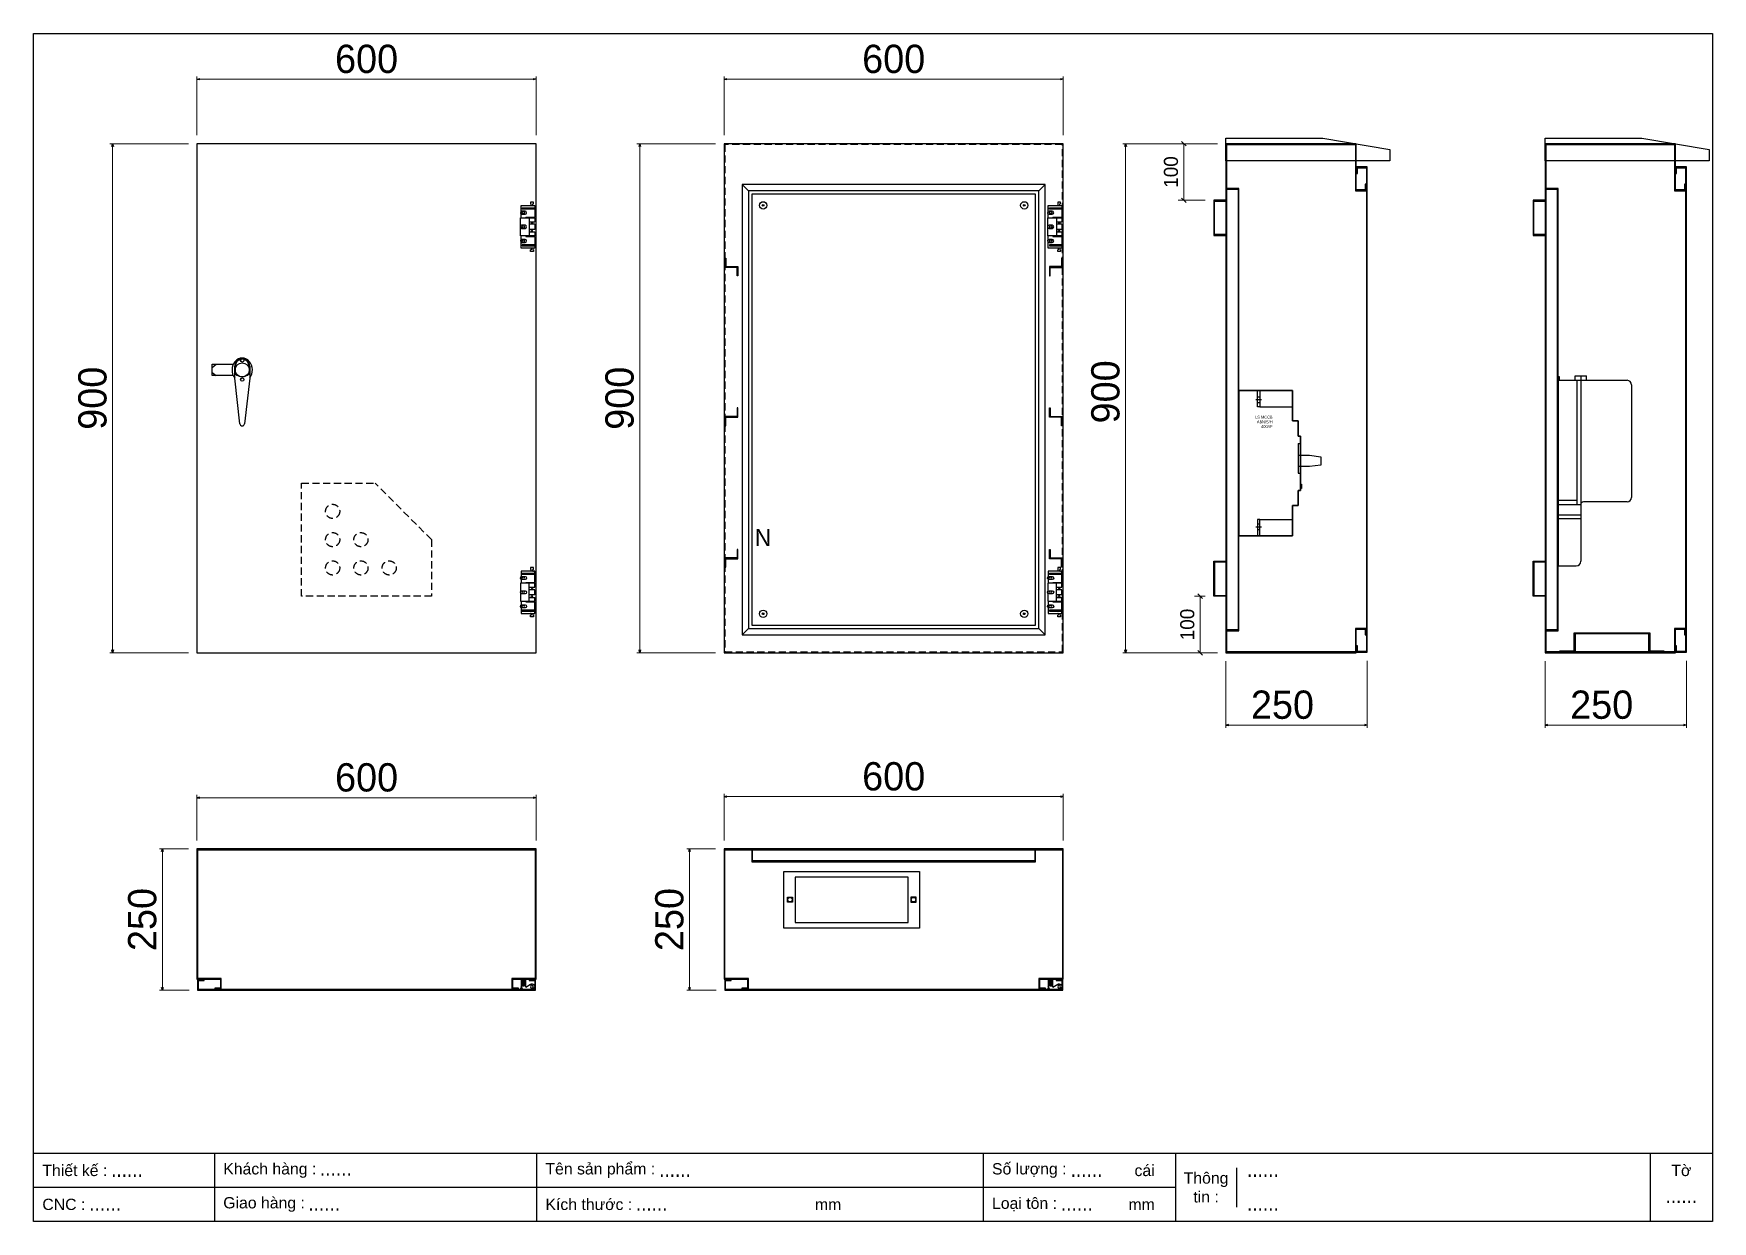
# Model space of a CAD drawing. Header units: millimetres. Extents: x 0 to 2970, y 0 to 2100.
import ezdxf
from ezdxf.enums import TextEntityAlignment as Align

# ---------------------------------------------------------------- set-up
doc = ezdxf.new("R2010")
doc.units = ezdxf.units.MM
doc.linetypes.add('HIDDENX2', pattern=[19.05, 12.7, -6.35])
doc.layers.add('DIM', color=253, linetype='Continuous')
doc.layers.add('FIRE PROTECTION', color=1, linetype='Continuous')
doc.styles.add('Arial', font='arial.ttf')
doc.styles.add('Tahoma (Input Text)', font='tahoma.ttf')
doc.dimstyles.new('CNC', dxfattribs={"dimtxt": 50, "dimasz": 5, "dimexe": 5, "dimexo": 15, "dimgap": 10, "dimtad": 1, "dimdec": 0, "dimtxsty": 'Standard', "dimblk": 'OPEN30', "dimcen": 10, "dimclrd": 5, "dimclre": 5, "dimclrt": 3, "dimazin": 3, "dimtfac": 1, "dimtdec": 0, "dimtmove": 0, "dimatfit": 3, "dimldrblk": 'ARCHTICK', "dimlwd": 9, "dimlwe": 9})
doc.dimstyles.new('Dim-25', dxfattribs={"dimtxt": 25, "dimasz": 8, "dimexe": 10, "dimexo": 15, "dimgap": 10, "dimtad": 1, "dimdec": 0, "dimtxsty": 'Standard', "dimblk": 'OBLIQUE', "dimcen": 10, "dimclrd": 5, "dimclre": 5, "dimclrt": 3, "dimazin": 3, "dimtfac": 1, "dimtdec": 0, "dimtmove": 0, "dimatfit": 3, "dimldrblk": 'OBLIQUE', "dimlwd": 9, "dimlwe": 9})

# ---------------------------------------------------------------- blocks, each defined once
blk = doc.blocks.new('khungtenAsean2')
at = {"color": 7}
for p, q in [((2970, -1980), (0, -1980)), ((320, -1980), (320, -2100)), ((890, -1980), (890, -2100)), ((1680, -1980), (1680, -2100)), ((2020, -1980), (2020, -2100)), ((2860, -1980), (2860, -2100)), ((2128.3, -2005), (2128.3, -2075)), ((2020, -2040), (0, -2040))]:
    blk.add_line(p, q, dxfattribs=at)
blk.add_lwpolyline([(0, 0), (2970, 0), (2970, -2100), (0, -2100)], close=True, dxfattribs=at)
at = {"color": 2, "char_height": 20, "style": 'Arial'}
for s, insert, width, attachment_point in [('  Thiết kế :', (0, -2010), 917.634, 4), ('  Khách hàng :', (320, -2010), 917.634, 4), ('  Tên sản phẩm :', (890, -2010), 917.634, 4), ('  Số lượng :', (1680, -2010), 917.634, 4), ('cái', (1947.6, -2010), 917.634, 4), ('Thông\\Ptin :', (2074.2, -2040), 108.311, 5), ('Tờ', (2915, -2010), 110, 5), ('  CNC :', (0, -2070), 917.634, 4), ('  Giao hàng :', (320, -2070), 917.634, 4), ('  Kích thước :', (890, -2070), 917.634, 4), ('mm', (1382.3, -2070), 917.634, 4), ('  Loại tôn :', (1680, -2070), 917.634, 4), ('mm', (1936.9, -2070), 917.634, 4)]:
    blk.add_mtext(s, dxfattribs=dict(at, insert=insert, width=width, attachment_point=attachment_point))
at = {"color": 1, "style": 'Tahoma (Input Text)', "flags": 8}
for tag, p in [('#01', (137.1, -2021.3)), ('#03', (506.6, -2019.3)), ('#05', (1106.6, -2021.3)), ('#07', (1834.7, -2021.3)), ('#09', (2146.7, -2021.3)), ('#02', (98.5, -2081.3)), ('#04', (486.1, -2081.3)), ('#06', (1065.3, -2081.3)), ('#08', (1817.4, -2081.3)), ('#10', (2146.7, -2081.3))]:
    blk.add_attdef(tag, p, '', height=25, dxfattribs=at)
blk.add_attdef('#11', text='', height=25, dxfattribs=at).set_placement((2915, -2067.3), align=Align.CENTER)
blk = doc.blocks.new('*D1')
at = {"color": 0, "linetype": 'ByBlock', "lineweight": -2}
for p, q in [((289.1, 2019.4), (294.1, 2020.8)), ((884.1, 2020.8), (889.1, 2019.4)), ((294.1, 2018.1), (289.1, 2019.4)), ((289.1, 2019.4), (294.1, 2019.4)), ((889.1, 2019.4), (884.1, 2018.1)), ((889.1, 2019.4), (884.1, 2019.4))]:
    blk.add_line(p, q, dxfattribs=at)
at = {"layer": 'Defpoints', "color": 0, "transparency": 16777216}
for p in [(889.1, 2019.4), (289.1, 1905.3), (889.1, 1905.3)]:
    blk.add_point(p, dxfattribs=at)
at = {"layer": 'DIM', "color": 5, "lineweight": 9, "transparency": 16777216}
for p, q in [((289.1, 1920.3), (289.1, 2024.4)), ((889.1, 1920.3), (889.1, 2024.4)), ((294.1, 2019.4), (884.1, 2019.4))]:
    blk.add_line(p, q, dxfattribs=at)
at = {"layer": 'DIM', "color": 3, "transparency": 16777216, "insert": (589.1, 2055), "char_height": 50, "attachment_point": 5}
blk.add_mtext('600', dxfattribs=at)
blk = doc.blocks.new('_ArchTick')
at = {"color": 0, "const_width": 0.15}
blk.add_lwpolyline([(-0.5, -0.5), (0.5, 0.5)], dxfattribs=at)
blk = doc.blocks.new('_Open30')
at = {"color": 0, "linetype": 'ByBlock', "lineweight": -2}
for p, q in [((-1, 0.27), (0, 0)), ((0, 0), (-1, -0.27)), ((0, 0), (-1, 0))]:
    blk.add_line(p, q, dxfattribs=at)
blk = doc.blocks.new('*D2')
at = {"color": 0, "linetype": 'ByBlock', "lineweight": -2}
for p, q in [((138.6, 1900.3), (139.9, 1905.3)), ((139.9, 1905.3), (141.3, 1900.3)), ((139.9, 1905.3), (139.9, 1900.3)), ((139.9, 1005.3), (138.6, 1010.3)), ((141.3, 1010.3), (139.9, 1005.3)), ((139.9, 1005.3), (139.9, 1010.3))]:
    blk.add_line(p, q, dxfattribs=at)
at = {"layer": 'Defpoints', "color": 0, "transparency": 16777216}
for p in [(289.1, 1905.3), (139.9, 1005.3), (289.1, 1005.3)]:
    blk.add_point(p, dxfattribs=at)
at = {"layer": 'DIM', "color": 5, "lineweight": 9, "transparency": 16777216}
for p, q in [((274.1, 1905.3), (134.9, 1905.3)), ((139.9, 1900.3), (139.9, 1010.3)), ((274.1, 1005.3), (134.9, 1005.3))]:
    blk.add_line(p, q, dxfattribs=at)
at = {"layer": 'DIM', "color": 3, "transparency": 16777216, "insert": (104.4, 1455.3), "char_height": 50, "attachment_point": 5, "rotation": 90}
blk.add_mtext('900', dxfattribs=at)
blk = doc.blocks.new('MS308-2-1')
at = {"color": 1}
for p, q in [((-53, 4.6), (-46, 10)), ((-13.3, -14.2), (-13.3, 6.7)), ((-12.3, 6.7), (-12.3, -6.9)), ((12.3, 6.7), (12.3, -6.9)), ((13.3, 6.7), (13.3, -14.2)), ((-53, -4.6), (-46, -10)), ((-4, -95), (-13.3, -14.2)), ((13.3, -14.2), (4, -95))]:
    blk.add_line(p, q, dxfattribs=at)
blk.add_lwpolyline([(-15.8, -10), (-53, -10), (-53, 10), (-15.8, 10)], dxfattribs=at)
for centre, radius, start, end in [((0, 6.7), 13.3, 0, 180), ((0, 6.7), 12.3, 0, 180), ((0, 5.9), 17.7, 226.184, 313.816), ((0, -95), 4, 180, 0)]:
    blk.add_arc(centre, radius, start, end, dxfattribs=at)
blk.add_ellipse((0, 0), major_axis=(0, 21), ratio=0.857143, start_param=3.972003, end_param=8.594367, dxfattribs=at)
blk = doc.blocks.new('*D3')
at = {"color": 0, "linetype": 'ByBlock', "lineweight": -2}
for p, q in [((1221.6, 2019.4), (1226.6, 2020.8)), ((1816.6, 2020.8), (1821.6, 2019.4)), ((1226.6, 2018.1), (1221.6, 2019.4)), ((1221.6, 2019.4), (1226.6, 2019.4)), ((1821.6, 2019.4), (1816.6, 2018.1)), ((1821.6, 2019.4), (1816.6, 2019.4))]:
    blk.add_line(p, q, dxfattribs=at)
at = {"layer": 'Defpoints', "color": 0, "transparency": 16777216}
for p in [(1821.6, 2019.4), (1221.6, 1905.3), (1821.6, 1905.3)]:
    blk.add_point(p, dxfattribs=at)
at = {"layer": 'DIM', "color": 5, "lineweight": 9, "transparency": 16777216}
for p, q in [((1221.6, 1920.3), (1221.6, 2024.4)), ((1821.6, 1920.3), (1821.6, 2024.4)), ((1226.6, 2019.4), (1816.6, 2019.4))]:
    blk.add_line(p, q, dxfattribs=at)
at = {"layer": 'DIM', "color": 3, "transparency": 16777216, "insert": (1521.6, 2055), "char_height": 50, "attachment_point": 5}
blk.add_mtext('600', dxfattribs=at)
blk = doc.blocks.new('*D4')
at = {"color": 0, "linetype": 'ByBlock', "lineweight": -2}
for p, q in [((1071.1, 1900.3), (1072.4, 1905.3)), ((1072.4, 1905.3), (1073.8, 1900.3)), ((1072.4, 1905.3), (1072.4, 1900.3)), ((1072.4, 1005.3), (1071.1, 1010.3)), ((1073.8, 1010.3), (1072.4, 1005.3)), ((1072.4, 1005.3), (1072.4, 1010.3))]:
    blk.add_line(p, q, dxfattribs=at)
at = {"layer": 'Defpoints', "color": 0, "transparency": 16777216}
for p in [(1221.6, 1905.3), (1072.4, 1005.3), (1221.6, 1005.3)]:
    blk.add_point(p, dxfattribs=at)
at = {"layer": 'DIM', "color": 5, "lineweight": 9, "transparency": 16777216}
for p, q in [((1206.6, 1905.3), (1067.4, 1905.3)), ((1072.4, 1900.3), (1072.4, 1010.3)), ((1206.6, 1005.3), (1067.4, 1005.3))]:
    blk.add_line(p, q, dxfattribs=at)
at = {"layer": 'DIM', "color": 3, "transparency": 16777216, "insert": (1036.9, 1455.3), "char_height": 50, "attachment_point": 5, "rotation": 90}
blk.add_mtext('900', dxfattribs=at)
blk = doc.blocks.new('HL011-1-5')
at = {"color": 1}
for p, q in [((24, 70), (2, 70)), ((21.65, 81), (16.65, 81)), ((16.65, 81), (16.65, 78)), ((17.65, 78), (16.65, 78)), ((17.65, 75), (16.65, 75)), ((17.65, 75), (17.65, 78)), ((21.65, 78), (20.65, 78)), ((20.65, 75), (20.65, 78)), ((20.65, 75), (21.65, 75)), ((21.65, 78), (21.65, 81)), ((8, 54.5), (8, 53.5)), ((8, 54.5), (24, 54.5)), ((14.3, 53.5), (14.3, 21.5)), ((14.3, 46.5), (24, 46.5)), ((24, 42), (14.3, 42)), ((24, 33), (14.3, 33)), ((16.65, 54.5), (16.65, 53.5)), ((17.4, 46.5), (18.15, 44)), ((17.4, 28.5), (18.15, 31)), ((18.15, 44), (20.15, 44)), ((18.15, 31), (20.15, 31)), ((20.9, 46.5), (20.15, 44)), ((20.9, 28.5), (20.15, 31)), ((21.65, 53.5), (21.65, 54.5)), ((24, 5), (2, 5)), ((8, 21.5), (8, 20.5)), ((8, 20.5), (24, 20.5)), ((14.3, 28.5), (24, 28.5)), ((16.65, 20.5), (16.65, 21.5)), ((21.65, 21.5), (21.65, 20.5)), ((17.65, 0), (16.65, 0)), ((16.65, -6), (16.65, -3)), ((17.65, -3), (16.65, -3)), ((21.65, -6), (16.65, -6)), ((17.65, 0), (17.65, -3)), ((20.65, 0), (20.65, -3)), ((20.65, 0), (21.65, 0)), ((21.65, -3), (20.65, -3)), ((21.65, -3), (21.65, -6))]:
    blk.add_line(p, q, dxfattribs=at)
for points in [[(0, 53.5), (0, 75), (24, 75), (24, 54.5)], [(24, 28.5), (24, 21.5), (-1, 21.5), (-1, 53.5), (24, 53.5), (24, 46.5)], [(24, 42), (24, 33)], [(24, 20.5), (24, 0), (0, 0), (0, 21.5)]]:
    blk.add_lwpolyline(points, dxfattribs=at)
for points in [[(2, 71), (24, 71), (24, 69), (2, 69)], [(2, 4), (24, 4), (24, 6), (2, 6)]]:
    blk.add_lwpolyline(points, close=True, dxfattribs=at)
for centre in [(4, 62.5), (4, 37.5), (4, 12.5)]:
    blk.add_circle(centre, 2, dxfattribs=at)
blk = doc.blocks.new('HL011-1-2')
h = blk.add_hatch()
h.set_pattern_fill('ANSI31', color=2, scale=0.5, style=0)
h.paths.add_polyline_path([(6, 12), (2, 12), (2, 0), (6, 0)])
at = {"color": 1}
for p, q in [((3, 18), (0, 13)), ((0, 0), (0, 13)), ((8, 0), (0, 0)), ((19.1, 18), (3, 18)), ((8, 14), (8, 0)), ((8, 14), (16.7, 9))]:
    blk.add_line(p, q, dxfattribs=at)
blk.add_lwpolyline([(1.8, 16), (-1, 16), (-1, 18), (3, 18)], dxfattribs=at)
at = {"color": 2}
blk.add_lwpolyline([(2, 0), (2, 12), (6, 12), (6, 0)], dxfattribs=at)
at = {"color": 1}
blk.add_circle((19.1, 13.2), 2.5, dxfattribs=at)
blk.add_arc((19.1, 13.2), 4.85, 239.9368, 90, dxfattribs=at)
blk = doc.blocks.new('*D5')
at = {"color": 0, "linetype": 'ByBlock', "lineweight": -2}
for p, q in [((289.1, 749.1), (294.1, 750.5)), ((294.1, 747.8), (289.1, 749.1)), ((289.1, 749.1), (294.1, 749.1)), ((884.1, 750.5), (889.1, 749.1)), ((889.1, 749.1), (884.1, 747.8)), ((889.1, 749.1), (884.1, 749.1))]:
    blk.add_line(p, q, dxfattribs=at)
at = {"layer": 'Defpoints', "color": 0, "transparency": 16777216}
for p in [(889.1, 749.1), (289.1, 658.7), (889.1, 658.7)]:
    blk.add_point(p, dxfattribs=at)
at = {"layer": 'DIM', "color": 5, "lineweight": 9, "transparency": 16777216}
for p, q in [((289.1, 673.7), (289.1, 754.1)), ((294.1, 749.1), (884.1, 749.1)), ((889.1, 673.7), (889.1, 754.1))]:
    blk.add_line(p, q, dxfattribs=at)
at = {"layer": 'DIM', "color": 3, "transparency": 16777216, "insert": (589.1, 784.7), "char_height": 50, "attachment_point": 5}
blk.add_mtext('600', dxfattribs=at)
blk = doc.blocks.new('*D6')
at = {"color": 0, "linetype": 'ByBlock', "lineweight": -2}
for p, q in [((226.6, 653.7), (228, 658.7)), ((228, 658.7), (229.3, 653.7)), ((228, 658.7), (228, 653.7)), ((228, 408.7), (226.6, 413.7)), ((229.3, 413.7), (228, 408.7)), ((228, 408.7), (228, 413.7))]:
    blk.add_line(p, q, dxfattribs=at)
at = {"layer": 'Defpoints', "color": 0, "transparency": 16777216}
for p in [(289.1, 658.7), (228, 408.7), (290.1, 408.7)]:
    blk.add_point(p, dxfattribs=at)
at = {"layer": 'DIM', "color": 5, "lineweight": 9, "transparency": 16777216}
for p, q in [((274.1, 658.7), (223, 658.7)), ((228, 653.7), (228, 413.7)), ((275.1, 408.7), (223, 408.7))]:
    blk.add_line(p, q, dxfattribs=at)
at = {"layer": 'DIM', "color": 3, "transparency": 16777216, "insert": (192.5, 533.7), "char_height": 50, "attachment_point": 5, "rotation": 90}
blk.add_mtext('250', dxfattribs=at)
blk = doc.blocks.new('*D7')
at = {"color": 0, "linetype": 'ByBlock', "lineweight": -2}
for p, q in [((1159.1, 653.7), (1160.5, 658.7)), ((1160.5, 658.7), (1161.8, 653.7)), ((1160.5, 658.7), (1160.5, 653.7)), ((1160.5, 408.7), (1159.1, 413.7)), ((1161.8, 413.7), (1160.5, 408.7)), ((1160.5, 408.7), (1160.5, 413.7))]:
    blk.add_line(p, q, dxfattribs=at)
at = {"layer": 'Defpoints', "color": 0, "transparency": 16777216}
for p in [(1221.6, 658.7), (1160.5, 408.7), (1222.6, 408.7)]:
    blk.add_point(p, dxfattribs=at)
at = {"layer": 'DIM', "color": 5, "lineweight": 9, "transparency": 16777216}
for p, q in [((1206.6, 658.7), (1155.5, 658.7)), ((1160.5, 653.7), (1160.5, 413.7)), ((1207.6, 408.7), (1155.5, 408.7))]:
    blk.add_line(p, q, dxfattribs=at)
at = {"layer": 'DIM', "color": 3, "transparency": 16777216, "insert": (1125, 533.7), "char_height": 50, "attachment_point": 5, "rotation": 90}
blk.add_mtext('250', dxfattribs=at)
blk = doc.blocks.new('*D8')
at = {"color": 0, "linetype": 'ByBlock', "lineweight": -2}
for p, q in [((1221.6, 751.1), (1226.6, 752.4)), ((1226.6, 749.7), (1221.6, 751.1)), ((1221.6, 751.1), (1226.6, 751.1)), ((1816.6, 752.4), (1821.6, 751.1)), ((1821.6, 751.1), (1816.6, 749.7)), ((1821.6, 751.1), (1816.6, 751.1))]:
    blk.add_line(p, q, dxfattribs=at)
at = {"layer": 'Defpoints', "color": 0, "transparency": 16777216}
for p in [(1821.6, 751.1), (1221.6, 658.7), (1821.6, 658.7)]:
    blk.add_point(p, dxfattribs=at)
at = {"layer": 'DIM', "color": 5, "lineweight": 9, "transparency": 16777216}
for p, q in [((1221.6, 673.7), (1221.6, 756.1)), ((1226.6, 751.1), (1816.6, 751.1)), ((1821.6, 673.7), (1821.6, 756.1))]:
    blk.add_line(p, q, dxfattribs=at)
at = {"layer": 'DIM', "color": 3, "transparency": 16777216, "insert": (1521.6, 786.6), "char_height": 50, "attachment_point": 5}
blk.add_mtext('600', dxfattribs=at)
blk = doc.blocks.new('*D9')
at = {"color": 0, "linetype": 'ByBlock', "lineweight": -2}
for p, q in [((2109.4, 877.6), (2114.4, 879)), ((2114.4, 876.3), (2109.4, 877.6)), ((2109.4, 877.6), (2114.4, 877.6)), ((2354.4, 879), (2359.4, 877.6)), ((2359.4, 877.6), (2354.4, 876.3)), ((2359.4, 877.6), (2354.4, 877.6))]:
    blk.add_line(p, q, dxfattribs=at)
at = {"layer": 'Defpoints', "color": 0, "transparency": 16777216}
for p in [(2109.4, 1005.3), (2359.4, 1006.3), (2359.4, 877.6)]:
    blk.add_point(p, dxfattribs=at)
at = {"layer": 'DIM', "color": 5, "lineweight": 9, "transparency": 16777216}
for p, q in [((2109.4, 990.3), (2109.4, 872.6)), ((2359.4, 991.3), (2359.4, 872.6)), ((2114.4, 877.6), (2354.4, 877.6))]:
    blk.add_line(p, q, dxfattribs=at)
at = {"layer": 'DIM', "color": 3, "transparency": 16777216, "insert": (2209.4, 913.2), "char_height": 50, "attachment_point": 5}
blk.add_mtext('250', dxfattribs=at)
blk = doc.blocks.new('*D10')
at = {"color": 0, "linetype": 'ByBlock', "lineweight": -2}
for p, q in [((1930.6, 1900.3), (1931.9, 1905.3)), ((1931.9, 1905.3), (1933.3, 1900.3)), ((1931.9, 1905.3), (1931.9, 1900.3)), ((1931.9, 1005.3), (1930.6, 1010.3)), ((1933.3, 1010.3), (1931.9, 1005.3)), ((1931.9, 1005.3), (1931.9, 1010.3))]:
    blk.add_line(p, q, dxfattribs=at)
at = {"layer": 'Defpoints', "color": 0, "transparency": 16777216}
for p in [(1931.9, 1905.3), (2109.4, 1905.3), (2109.4, 1005.3)]:
    blk.add_point(p, dxfattribs=at)
at = {"layer": 'DIM', "color": 5, "lineweight": 9, "transparency": 16777216}
for p, q in [((2094.4, 1905.3), (1926.9, 1905.3)), ((1931.9, 1010.3), (1931.9, 1900.3)), ((2094.4, 1005.3), (1926.9, 1005.3))]:
    blk.add_line(p, q, dxfattribs=at)
at = {"layer": 'DIM', "color": 3, "transparency": 16777216, "insert": (1896.4, 1466.6), "char_height": 50, "attachment_point": 5, "rotation": 90}
blk.add_mtext('900', dxfattribs=at)
blk = doc.blocks.new('Congto3P-4')
at = {"color": 126}
for p, q in [((85644.6, 42053.3), (85646.6, 42053.3)), ((85644.6, 42046.3), (85644.6, 42053.3)), ((85644.6, 42046.3), (85644.6, 41718.3)), ((85644.6, 42046.3), (85766.6, 42046.3)), ((85644.6, 42046.3), (85694.6, 42046.3)), ((85646.6, 42053.3), (85646.6, 42046.3)), ((85674.6, 42046.3), (85674.6, 42054.3)), ((85674.6, 42054.3), (85694.6, 42054.3)), ((85677.6, 42046.3), (85677.6, 41826.5)), ((85684.6, 42054.3), (85684.6, 41826.5)), ((85694.6, 42046.3), (85694.6, 42054.3)), ((85774.6, 42038.3), (85774.6, 41839.3)), ((85644.6, 41834.3), (85677.6, 41834.3)), ((85644.6, 41826.5), (85684.6, 41826.5)), ((85684.6, 41826.3), (85684.6, 41726.3)), ((85766.6, 41831.3), (85689.6, 41831.3)), ((85644.6, 41808.3), (85684.6, 41808.3)), ((85644.6, 41802.3), (85684.6, 41802.3)), ((85644.6, 41718.3), (85676.6, 41718.3))]:
    blk.add_line(p, q, dxfattribs=at)
for centre, radius, start, end in [((85766.6, 42038.3), 8, 0, 90), ((85689.6, 41826.3), 5, 90, 180), ((85766.6, 41839.3), 8, 270, 0), ((85676.6, 41726.3), 8, 270, 0)]:
    blk.add_arc(centre, radius, start, end, dxfattribs=at)
blk = doc.blocks.new('HCC2 LS 400AF')
at = {"color": 7}
for p, q in [((0, 0), (0, -257)), ((95, 0), (0, 0)), ((0, 0), (0, -257)), ((0, 0), (95, 0)), ((95, 0), (95, -15.3)), ((95, -15.3), (95, 0)), ((30, -16), (40, -16)), ((33, -11), (37, -11)), ((33, -21), (37, -21)), ((37, -29), (95, -29)), ((95, -15.3), (95, -24.9)), ((95, -24.9), (95, -15.3)), ((95, -24.9), (95, -53.5)), ((95, -53.5), (95, -24.9)), ((105, -53.5), (95, -53.5)), ((95, -53.5), (105, -53.5)), ((105, -80.5), (105, -53.5)), ((105, -53.5), (105, -80.5)), ((109, -80.5), (105, -80.5)), ((105, -80.5), (109, -80.5)), ((109, -176.5), (109, -80.5)), ((109, -80.5), (109, -176.5)), ((105, -93.7), (105, -146.1)), ((105, -93.7), (105, -146.1)), ((105, -93.7), (109, -93.7)), ((105, -114.5), (125, -114.5)), ((105, -114.5), (113, -114.5)), ((113, -114.5), (125, -114.5)), ((125, -114.5), (145, -117)), ((125, -114.5), (145, -117)), ((145, -117), (145, -132)), ((145, -117), (145, -132)), ((125, -134.5), (105, -134.5)), ((113, -134.5), (105, -134.5)), ((105, -146.1), (109, -146.1)), ((125, -134.5), (113, -134.5)), ((145, -132), (125, -134.5)), ((145, -132), (125, -134.5)), ((105, -203.5), (105, -176.5)), ((105, -176.5), (109, -176.5)), ((105, -176.5), (105, -203.5)), ((109, -176.5), (105, -176.5)), ((109, -164.5), (109.5, -164.5)), ((109.5, -169.5), (109, -169.5)), ((109, -169.5), (109.5, -169.5)), ((109, -174.5), (109.5, -174.5)), ((109.5, -169.5), (109.5, -164.5)), ((109.5, -174.5), (109.5, -164.5)), ((109.5, -165.8), (110.5, -165.8)), ((109.5, -174.5), (109.5, -169.5)), ((109.5, -169.5), (110.5, -169.5)), ((110.5, -169.5), (109.5, -169.5)), ((110.5, -173.3), (109.5, -173.3)), ((110.5, -165.8), (110.5, -169.5)), ((110.5, -165.8), (110.5, -173.3)), ((110.5, -169.5), (110.5, -173.3)), ((95, -203.5), (95, -232.1)), ((95, -232.1), (95, -203.5)), ((95, -203.5), (105, -203.5)), ((105, -203.5), (95, -203.5)), ((33, -236), (37, -236)), ((37, -228), (95, -228)), ((95, -232.1), (95, -241.7)), ((95, -241.7), (95, -232.1)), ((95, -257), (0, -257)), ((0, -257), (95, -257)), ((30, -241), (40, -241)), ((33, -246), (37, -246)), ((95, -241.7), (95, -257)), ((95, -257), (95, -241.7))]:
    blk.add_line(p, q, dxfattribs=at)
for points in [[(33, 0), (37, 0), (37, -29), (33, -29)], [(33, -257), (37, -257), (37, -228), (33, -228)]]:
    blk.add_lwpolyline(points, close=True, dxfattribs=at)
at = {"insert": (59.4, -44.6), "char_height": 5, "attachment_point": 3}
blk.add_mtext_dynamic_manual_height_columns('{\\C1;LS MCCB\\PABN/S/H\\P400AF}', width=37.687, gutter_width=1, heights=[0], dxfattribs=at)
blk = doc.blocks.new('*D11')
at = {"color": 0, "linetype": 'ByBlock', "lineweight": -2}
for p, q in [((2674.1, 877.6), (2679.1, 879)), ((2679.1, 876.3), (2674.1, 877.6)), ((2674.1, 877.6), (2679.1, 877.6)), ((2919.1, 879), (2924.1, 877.6)), ((2924.1, 877.6), (2919.1, 876.3)), ((2924.1, 877.6), (2919.1, 877.6))]:
    blk.add_line(p, q, dxfattribs=at)
at = {"layer": 'Defpoints', "color": 0, "transparency": 16777216}
for p in [(2674.1, 1005.3), (2924.1, 1006.3), (2924.1, 877.6)]:
    blk.add_point(p, dxfattribs=at)
at = {"layer": 'DIM', "color": 5, "lineweight": 9, "transparency": 16777216}
for p, q in [((2674.1, 990.3), (2674.1, 872.6)), ((2924.1, 991.3), (2924.1, 872.6)), ((2679.1, 877.6), (2919.1, 877.6))]:
    blk.add_line(p, q, dxfattribs=at)
at = {"layer": 'DIM', "color": 3, "transparency": 16777216, "insert": (2774.1, 913.2), "char_height": 50, "attachment_point": 5}
blk.add_mtext('250', dxfattribs=at)
blk = doc.blocks.new('ga tai lieu')
at = {"color": 7, "linetype": 'HIDDENX2'}
for p, q in [((0, 0), (0, 200)), ((0, 200), (130, 200)), ((230, 100), (130, 200)), ((230, 100), (230, 0)), ((230, 0), (0, 0))]:
    blk.add_line(p, q, dxfattribs=at)
for centre in [(55, 150), (55, 100), (105, 100), (55, 50), (105, 50), (155, 50)]:
    blk.add_circle(centre, 12.5, dxfattribs=at)
blk = doc.blocks.new('*D12')
at = {"color": 0, "linetype": 'ByBlock', "lineweight": -2}
for p, q in [((2067.9, 1101.3), (2059.9, 1109.3)), ((2059.9, 1009.3), (2067.9, 1001.3))]:
    blk.add_line(p, q, dxfattribs=at)
at = {"layer": 'Defpoints', "color": 0, "ltscale": 3, "transparency": 16777216}
for p in [(2063.9, 1105.3), (2087.9, 1105.3), (2109.4, 1005.3)]:
    blk.add_point(p, dxfattribs=at)
at = {"layer": 'DIM', "color": 5, "lineweight": 9, "ltscale": 3, "transparency": 16777216}
for p, q in [((2072.9, 1105.3), (2053.9, 1105.3)), ((2063.9, 1005.3), (2063.9, 1105.3)), ((2094.4, 1005.3), (2053.9, 1005.3))]:
    blk.add_line(p, q, dxfattribs=at)
at = {"layer": 'DIM', "color": 3, "ltscale": 3, "transparency": 16777216, "insert": (2041.1, 1055.3), "char_height": 25, "attachment_point": 5, "rotation": 90}
blk.add_mtext('100', dxfattribs=at)
blk = doc.blocks.new('_Oblique')
at = {"color": 0, "linetype": 'ByBlock', "lineweight": -2}
blk.add_line((-0.5, -0.5), (0.5, 0.5), dxfattribs=at)
blk = doc.blocks.new('*D13')
at = {"color": 0, "linetype": 'ByBlock', "lineweight": -2}
for p, q in [((2039, 1901.3), (2031, 1909.3)), ((2031, 1809.3), (2039, 1801.3))]:
    blk.add_line(p, q, dxfattribs=at)
at = {"layer": 'Defpoints', "color": 0, "ltscale": 3, "transparency": 16777216}
for p in [(2109.4, 1905.3), (2035, 1805.3), (2087.9, 1805.3)]:
    blk.add_point(p, dxfattribs=at)
at = {"layer": 'DIM', "color": 5, "lineweight": 9, "ltscale": 3, "transparency": 16777216}
for p, q in [((2094.4, 1905.3), (2025, 1905.3)), ((2035, 1905.3), (2035, 1805.3)), ((2072.9, 1805.3), (2025, 1805.3))]:
    blk.add_line(p, q, dxfattribs=at)
at = {"layer": 'DIM', "color": 3, "ltscale": 3, "transparency": 16777216, "insert": (2012.2, 1855.3), "char_height": 25, "attachment_point": 5, "rotation": 90}
blk.add_mtext('100', dxfattribs=at)

msp = doc.modelspace()

# ---------------------------------------------------------------- linework, layer by layer
at = {"ltscale": 3}
for p, q in [((1253.6, 1833.3), (1264.6, 1822.3)), ((1778.6, 1822.3), (1789.6, 1833.3)), ((1264.6, 1048.3), (1253.6, 1037.3)), ((1778.6, 1048.4), (1789.6, 1037.3))]:
    msp.add_line(p, q, dxfattribs=at)
at = {"color": 7}
for points in [[(289.1, 1005.3), (889.1, 1005.3), (889.1, 1905.3), (289.1, 1905.3)], [(1221.6, 1005.3), (1821.6, 1005.3), (1821.6, 1905.3), (1221.6, 1905.3)], [(2355.9, 1833.8), (2355.9, 1823.8), (2339.9, 1823.8), (2339.9, 1905.3), (2109.4, 1905.3), (2109.4, 1005.3), (2339.9, 1005.3), (2339.9, 1046.8), (2355.9, 1046.8), (2355.9, 1036.8), (2357.4, 1036.8), (2357.4, 1048.3), (2338.4, 1048.3), (2338.4, 1006.8), (2110.9, 1006.8), (2110.9, 1903.8), (2338.4, 1903.8), (2338.4, 1822.3), (2357.4, 1822.3), (2357.4, 1833.8)], [(2920.6, 1833.8), (2920.6, 1823.8), (2904.6, 1823.8), (2904.6, 1905.3), (2674.1, 1905.3), (2674.1, 1005.3), (2904.6, 1005.3), (2904.6, 1046.8), (2920.6, 1046.8), (2920.6, 1036.8), (2922.1, 1036.8), (2922.1, 1048.3), (2903.1, 1048.3), (2903.1, 1006.8), (2675.6, 1006.8), (2675.6, 1903.8), (2903.1, 1903.8), (2903.1, 1822.3), (2922.1, 1822.3), (2922.1, 1833.8)], [(2341.9, 1852.8), (2341.9, 1862.8), (2357.9, 1862.8), (2357.9, 1007.8), (2341.9, 1007.8), (2341.9, 1017.8), (2340.4, 1017.8), (2340.4, 1006.3), (2359.4, 1006.3), (2359.4, 1864.3), (2340.4, 1864.3), (2340.4, 1852.8)], [(2906.6, 1852.8), (2906.6, 1862.8), (2922.6, 1862.8), (2922.6, 1007.8), (2906.6, 1007.8), (2906.6, 1017.8), (2905.1, 1017.8), (2905.1, 1006.3), (2924.1, 1006.3), (2924.1, 1864.3), (2905.1, 1864.3), (2905.1, 1852.8)], [(1253.6, 1037.3), (1789.6, 1037.3), (1789.6, 1833.3), (1253.6, 1833.3)], [(1264.6, 1048.3), (1778.6, 1048.3), (1778.6, 1822.3), (1264.6, 1822.3)], [(2109.4, 1744.8), (2089.4, 1744.8), (2089.4, 1803.8), (2109.4, 1803.8), (2109.4, 1805.3), (2087.9, 1805.3), (2087.9, 1743.3), (2109.4, 1743.3)], [(2674.1, 1744.8), (2654.1, 1744.8), (2654.1, 1803.8), (2674.1, 1803.8), (2674.1, 1805.3), (2652.6, 1805.3), (2652.6, 1743.3), (2674.1, 1743.3)], [(2109.4, 1165.8), (2089.4, 1165.8), (2089.4, 1106.8), (2109.4, 1106.8), (2109.4, 1105.3), (2087.9, 1105.3), (2087.9, 1167.3), (2109.4, 1167.3)], [(2674.1, 1165.8), (2654.1, 1165.8), (2654.1, 1106.8), (2674.1, 1106.8), (2674.1, 1105.3), (2652.6, 1105.3), (2652.6, 1167.3), (2674.1, 1167.3)], [(857.6, 412.2), (847.6, 412.2), (847.6, 428.2), (889.1, 428.2), (889.1, 658.7), (289.1, 658.7), (289.1, 428.2), (330.6, 428.2), (330.6, 412.2), (320.6, 412.2), (320.6, 410.7), (332.1, 410.7), (332.1, 429.7), (290.6, 429.7), (290.6, 657.2), (887.6, 657.2), (887.6, 429.7), (846.1, 429.7), (846.1, 410.7), (857.6, 410.7)], [(1790.1, 412.2), (1780.1, 412.2), (1780.1, 428.2), (1821.6, 428.2), (1821.6, 658.7), (1221.6, 658.7), (1221.6, 428.2), (1263.1, 428.2), (1263.1, 412.2), (1253.1, 412.2), (1253.1, 410.7), (1264.6, 410.7), (1264.6, 429.7), (1223.1, 429.7), (1223.1, 657.2), (1820.1, 657.2), (1820.1, 429.7), (1778.6, 429.7), (1778.6, 410.7), (1790.1, 410.7)], [(1327.4, 618.7), (1567.4, 618.7), (1567.4, 518.7), (1327.4, 518.7)], [(876.6, 426.2), (886.6, 426.2), (886.6, 410.2), (291.6, 410.2), (291.6, 426.2), (301.6, 426.2), (301.6, 427.7), (290.1, 427.7), (290.1, 408.7), (888.1, 408.7), (888.1, 427.7), (876.6, 427.7)], [(1809.1, 426.2), (1819.1, 426.2), (1819.1, 410.2), (1224.1, 410.2), (1224.1, 426.2), (1234.1, 426.2), (1234.1, 427.7), (1222.6, 427.7), (1222.6, 408.7), (1820.6, 408.7), (1820.6, 427.7), (1809.1, 427.7)]]:
    msp.add_lwpolyline(points, close=True, dxfattribs=at)
at = {"color": 7, "linetype": 'HIDDENX2'}
msp.add_lwpolyline([(1223.1, 1006.8), (1820.1, 1006.8), (1820.1, 1903.8), (1223.1, 1903.8)], close=True, dxfattribs=at)
at = {"color": 1}
for points in [[(1270.6, 1054.3), (1772.6, 1054.3), (1772.6, 1816.3), (1270.6, 1816.3)], [(2110.9, 1824.8), (2130.9, 1824.8), (2130.9, 1045.8), (2110.9, 1045.8), (2110.9, 1044.3), (2132.4, 1044.3), (2132.4, 1826.3), (2110.9, 1826.3)], [(2675.6, 1824.8), (2695.6, 1824.8), (2695.6, 1045.8), (2675.6, 1045.8), (2675.6, 1044.3), (2697.1, 1044.3), (2697.1, 1826.3), (2675.6, 1826.3)], [(1771.1, 657.2), (1771.1, 637.2), (1272.1, 637.2), (1272.1, 657.2), (1270.6, 657.2), (1270.6, 635.7), (1772.6, 635.7), (1772.6, 657.2)]]:
    msp.add_lwpolyline(points, close=True, dxfattribs=at)
at = {"color": 2}
for points in [[(863.9, 1786.1, 1), (863.9, 1780.6), (869.4, 1780.6, 1), (869.4, 1786.1)], [(1796.4, 1786.1, 1), (1796.4, 1780.6), (1801.9, 1780.6, 1), (1801.9, 1786.1)], [(863.9, 1761.1, 1), (863.9, 1755.6), (869.4, 1755.6, 1), (869.4, 1761.1)], [(1796.4, 1761.1, 1), (1796.4, 1755.6), (1801.9, 1755.6, 1), (1801.9, 1761.1)], [(863.9, 1736.1, 1), (863.9, 1730.6), (869.4, 1730.6, 1), (869.4, 1736.1)], [(1796.4, 1736.1, 1), (1796.4, 1730.6), (1801.9, 1730.6, 1), (1801.9, 1736.1)], [(863.9, 1134.6, -1), (863.9, 1140.1), (869.4, 1140.1, -1), (869.4, 1134.6)], [(1796.4, 1134.6, -1), (1796.4, 1140.1), (1801.9, 1140.1, -1), (1801.9, 1134.6)], [(863.9, 1109.6, -1), (863.9, 1115.1), (869.4, 1115.1, -1), (869.4, 1109.6)], [(1796.4, 1109.6, -1), (1796.4, 1115.1), (1801.9, 1115.1, -1), (1801.9, 1109.6)], [(863.9, 1084.6, -1), (863.9, 1090.1), (869.4, 1090.1, -1), (869.4, 1084.6)], [(1796.4, 1084.6, -1), (1796.4, 1090.1), (1801.9, 1090.1, -1), (1801.9, 1084.6)]]:
    msp.add_lwpolyline(points, format="xyb", close=True, dxfattribs=at)
at = {"color": 8}
for points in [[(1224.6, 1703.1), (1224.6, 1688.1), (1246.1, 1688.1), (1246.1, 1671.6), (1244.6, 1671.6), (1244.6, 1686.6), (1223.1, 1686.6), (1223.1, 1703.1)], [(1818.6, 1703.1), (1818.6, 1688.1), (1797.1, 1688.1), (1797.1, 1671.6), (1798.6, 1671.6), (1798.6, 1686.6), (1820.1, 1686.6), (1820.1, 1703.1)], [(1224.6, 1406.6), (1224.6, 1421.6), (1246.1, 1421.6), (1246.1, 1438.1), (1244.6, 1438.1), (1244.6, 1423.1), (1223.1, 1423.1), (1223.1, 1406.6)], [(1818.6, 1406.6), (1818.6, 1421.6), (1797.1, 1421.6), (1797.1, 1438.1), (1798.6, 1438.1), (1798.6, 1423.1), (1820.1, 1423.1), (1820.1, 1406.6)], [(1224.6, 1156.6), (1224.6, 1171.6), (1246.1, 1171.6), (1246.1, 1188.1), (1244.6, 1188.1), (1244.6, 1173.1), (1223.1, 1173.1), (1223.1, 1156.6)], [(1818.6, 1156.6), (1818.6, 1171.6), (1797.1, 1171.6), (1797.1, 1188.1), (1798.6, 1188.1), (1798.6, 1173.1), (1820.1, 1173.1), (1820.1, 1156.6)]]:
    msp.add_lwpolyline(points, close=True, dxfattribs=at)
at = {"color": 2}
for points in [[(2884.3, 1006.8), (2857.3, 1006.8), (2857.3, 1038.8), (2727.3, 1038.8), (2727.3, 1006.8), (2700.3, 1006.8), (2700.3, 1008.8), (2725.3, 1008.8), (2725.3, 1040.8), (2859.3, 1040.8), (2859.3, 1008.8), (2884.3, 1008.8)], [(1342.6, 564.2), (1333.6, 564.2), (1333.6, 573.2), (1342.6, 573.2)], [(1552.1, 564.2), (1561.1, 564.2), (1561.1, 573.2), (1552.1, 573.2)]]:
    msp.add_lwpolyline(points, close=True, dxfattribs=at)
at = {"color": 2, "ltscale": 3}
msp.add_lwpolyline([(1347.4, 528.7), (1547.4, 528.7), (1547.4, 608.7), (1347.4, 608.7)], close=True, dxfattribs=at)
for centre in [(1290.6, 1796.3), (1752.6, 1796.3), (1290.6, 1074.3), (1752.6, 1074.3)]:
    msp.add_circle(centre, 6.5, dxfattribs=at)
at = {"color": 2}
for centre, radius in [((1290.6, 1796.3), 1.5), ((1752.6, 1796.3), 1.5), ((369.1, 1505.3), 12.5), ((369.1, 1522.3), 3), ((369.1, 1488.3), 3), ((1290.6, 1074.3), 1.5), ((1752.6, 1074.3), 1.5)]:
    msp.add_circle(centre, radius, dxfattribs=at)
at = {"color": 7}
for centre in [(1338.1, 568.7), (1556.6, 568.7)]:
    msp.add_circle(centre, 4, dxfattribs=at)
at = {"layer": 'FIRE PROTECTION', "linetype": 'Continuous'}
for points in [[(2399.4, 1875.3), (2109.4, 1875.3), (2109.4, 1915.3), (2280.6, 1915.3), (2399.4, 1895.3)], [(2964.1, 1875.3), (2674.1, 1875.3), (2674.1, 1915.3), (2845.3, 1915.3), (2964.1, 1895.3)]]:
    msp.add_lwpolyline(points, close=True, dxfattribs=at)

# ---------------------------------------------------------------- block references
at = {"color": 7}
ref = msp.add_blockref('khungtenAsean2', (0, 2100), dxfattribs=at)
ref.add_attrib('#11', '......', dxfattribs={"color": 1, "height": 25, "style": 'Tahoma (Input Text)'}).set_placement((2915, 32.7), align=Align.CENTER)
ref.add_attrib('#09', '......', (2146.7, 78.7), dxfattribs={"color": 1, "height": 25, "style": 'Tahoma (Input Text)'})
ref.add_attrib('#10', '......', (2146.7, 18.7), dxfattribs={"color": 1, "height": 25, "style": 'Tahoma (Input Text)'})
ref.add_attrib('#08', '......', (1817.4, 18.7), dxfattribs={"color": 1, "height": 25, "style": 'Tahoma (Input Text)'})
ref.add_attrib('#07', '......', (1834.7, 78.7), dxfattribs={"color": 1, "height": 25, "style": 'Tahoma (Input Text)'})
ref.add_attrib('#06', '......', (1065.3, 18.7), dxfattribs={"color": 1, "height": 25, "style": 'Tahoma (Input Text)'})
ref.add_attrib('#05', '......', (1106.6, 78.7), dxfattribs={"color": 1, "height": 25, "style": 'Tahoma (Input Text)'})
ref.add_attrib('#04', '......', (486.1, 18.7), dxfattribs={"color": 1, "height": 25, "style": 'Tahoma (Input Text)'})
ref.add_attrib('#03', '......', (506.6, 80.7), dxfattribs={"color": 1, "height": 25, "style": 'Tahoma (Input Text)'})
ref.add_attrib('#02', '......', (98.5, 18.7), dxfattribs={"color": 1, "height": 25, "style": 'Tahoma (Input Text)'})
ref.add_attrib('#01', '......', (137.1, 78.7), dxfattribs={"color": 1, "height": 25, "style": 'Tahoma (Input Text)'})
for name, p in [('HL011-1-5', (862.6, 1720.8)), ('HL011-1-5', (1795.1, 1720.8)), ('MS308-2-1', (369.1, 1505.3)), ('Congto3P-4', (-82947.5, -40559.3)), ('HCC2 LS 400AF', (2132.4, 1469)), ('ga tai lieu', (474.1, 1105.3))]:
    msp.add_blockref(name, p, dxfattribs=at)
at = {"color": 7, "xscale": -1, "rotation": 180}
for name, p in [('HL011-1-5', (862.6, 1149.8)), ('HL011-1-5', (1795.1, 1149.8)), ('HL011-1-2', (862.6, 428.2)), ('HL011-1-2', (1795.1, 428.2))]:
    msp.add_blockref(name, p, dxfattribs=at)

# ---------------------------------------------------------------- texts
at = {"insert": (1275.9, 1224), "char_height": 30, "attachment_point": 1}
msp.add_mtext_dynamic_manual_height_columns('N', width=371.241, gutter_width=1, heights=[0], dxfattribs=at)

# ---------------------------------------------------------------- dimensions: what is measured, and where the dimension line sits
at = {"layer": 'DIM', "color": 7}
for base, p1, p2, picture, middle in [((889.1, 2019.4), (289.1, 1905.3), (889.1, 1905.3), '*D1', (589.1, 2055)), ((1821.6, 2019.4), (1221.6, 1905.3), (1821.6, 1905.3), '*D3', (1521.6, 2055))]:
    dim = msp.add_linear_dim(base=base, p1=p1, p2=p2, dimstyle='CNC', dxfattribs=at)
    dim.commit()
    dim.dimension.update_dxf_attribs({"geometry": picture, "text_midpoint": middle})
for base, p1, p2, picture, middle in [((139.9, 1005.3), (289.1, 1905.3), (289.1, 1005.3), '*D2', (104.4, 1455.3)), ((1072.4, 1005.3), (1221.6, 1905.3), (1221.6, 1005.3), '*D4', (1036.9, 1455.3))]:
    dim = msp.add_linear_dim(base=base, p1=p1, p2=p2, angle=90, dimstyle='CNC', dxfattribs=at)
    dim.commit()
    dim.dimension.update_dxf_attribs({"geometry": picture, "text_midpoint": middle})
at = {"layer": 'DIM', "color": 2}
for base, p1, p2, angle, picture, middle in [((1931.9, 1905.3), (2109.4, 1005.3), (2109.4, 1905.3), 90, '*D10', (1931.9, 1466.6)), ((2359.4, 877.6), (2109.4, 1005.3), (2359.4, 1006.3), 180, '*D9', (2209.4, 877.6)), ((2924.1, 877.6), (2674.1, 1005.3), (2924.1, 1006.3), 180, '*D11', (2774.1, 877.6))]:
    dim = msp.add_linear_dim(base=base, p1=p1, p2=p2, angle=angle, dimstyle='CNC', dxfattribs=at)
    dim.commit()
    dim.dimension.update_dxf_attribs({"geometry": picture, "text_midpoint": middle, "dimtype": 160})
at = {"layer": 'DIM', "ltscale": 3}
for base, p1, p2, picture, middle in [((2035, 1805.3), (2109.4, 1905.3), (2087.9, 1805.3), '*D13', (2012.2, 1855.3)), ((2063.9, 1105.3), (2109.4, 1005.3), (2087.9, 1105.3), '*D12', (2041.1, 1055.3))]:
    dim = msp.add_linear_dim(base=base, p1=p1, p2=p2, angle=90, dimstyle='Dim-25', dxfattribs=at)
    dim.commit()
    dim.dimension.update_dxf_attribs({"geometry": picture, "text_midpoint": middle})
at = {"layer": 'DIM', "color": 2}
for base, p1, p2, picture, middle in [((889.1, 749.1), (289.1, 658.7), (889.1, 658.7), '*D5', (589.1, 784.7)), ((1821.6, 751.1), (1221.6, 658.7), (1821.6, 658.7), '*D8', (1521.6, 786.6))]:
    dim = msp.add_linear_dim(base=base, p1=p1, p2=p2, dimstyle='CNC', dxfattribs=at)
    dim.commit()
    dim.dimension.update_dxf_attribs({"geometry": picture, "text_midpoint": middle})
for base, p1, p2, picture, middle in [((228, 408.7), (289.1, 658.7), (290.1, 408.7), '*D6', (192.5, 533.7)), ((1160.5, 408.7), (1221.6, 658.7), (1222.6, 408.7), '*D7', (1125, 533.7))]:
    dim = msp.add_linear_dim(base=base, p1=p1, p2=p2, angle=90, dimstyle='CNC', dxfattribs=at)
    dim.commit()
    dim.dimension.update_dxf_attribs({"geometry": picture, "text_midpoint": middle})

doc.saveas('drawing.dxf')
